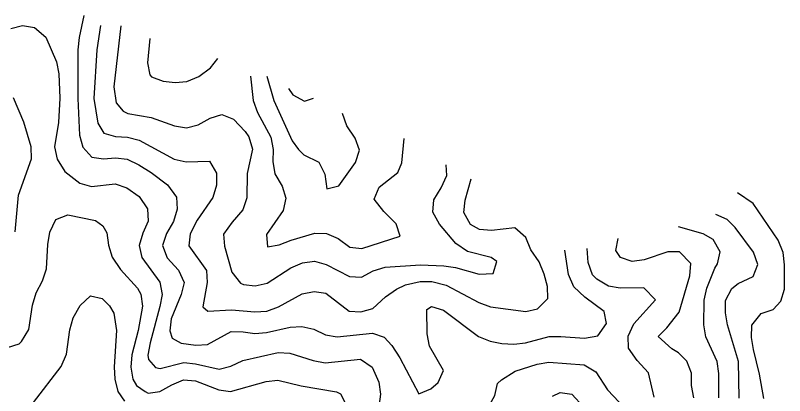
# Model space of a CAD drawing. Header units: metres. Extents: x 697254 to 930473, y 8023396 to 8227001.
# Drawn here: x 739201 to 741141, y 8195739 to 8196699 of the extents above; entities that cross this region are included whole.
import ezdxf

# ---------------------------------------------------------------- set-up
doc = ezdxf.new("R2010")
doc.units = ezdxf.units.M
doc.layers.add('CONTOUR_10M', color=33, linetype='Continuous')
doc.layers.add('CONTOUR_INDEX_50M', color=34, linetype='Continuous')

msp = doc.modelspace()

# ---------------------------------------------------------------- linework, layer by layer
at = {"layer": 'CONTOUR_10M'}
for points, elevation in [([(739373.4, 8196699), (739361.7, 8196642.9), (739358.7, 8196612.2), (739358.9, 8196489.2), (739363.2, 8196396.9), (739371, 8196366.1), (739394.1, 8196341.4), (739423.7, 8196337.1), (739453.4, 8196339.2), (739483.1, 8196335.7), (739512.6, 8196321.8), (739543.8, 8196302.7), (739585.1, 8196271.5), (739607.4, 8196240.5), (739609.5, 8196209.7), (739600, 8196179.1), (739582.4, 8196148.5), (739572.3, 8196117.9), (739584.1, 8196087), (739612.3, 8196055.9), (739626.6, 8196025), (739619.5, 8195994.3), (739594.2, 8195933.1), (739590.6, 8195902.4), (739596.9, 8195884.4), (739619.2, 8195871.3), (739656.1, 8195866.6), (739685.8, 8195868), (739745.6, 8195901), (739775.3, 8195900.6), (739804.9, 8195895.9), (739834.6, 8195898.4), (739894.2, 8195911.9), (739923.9, 8195913.4), (739953.5, 8195906.9), (739983.1, 8195893), (740012.7, 8195887.4), (740101.9, 8195897.3), (740131.5, 8195886.8), (740150.9, 8195865.5), (740171, 8195834.5), (740219, 8195743.5), (740248.8, 8195756.1), (740267.8, 8195772), (740281.3, 8195802.6), (740245.4, 8195864.5), (740239.6, 8195895.3), (740238.7, 8195956.8), (740251.1, 8195964.4), (740280.7, 8195955.3), (740369.1, 8195888.2), (740398.6, 8195876.6), (740428.3, 8195871), (740458, 8195868.8), (740487.7, 8195872.2), (740547.3, 8195888.4), (740577, 8195888.9), (740636.3, 8195884), (740670.1, 8195890.5), (740692.4, 8195921), (740686.2, 8195951.8), (740637.5, 8195987.8), (740609.8, 8196014.2), (740596.5, 8196045.1), (740586.8, 8196106.7)], 1120), ([(739189.7, 8196666.2), (739219.5, 8196673.3), (739249.2, 8196668.4), (739278.3, 8196643.9), (739304.5, 8196582.1), (739311.1, 8196551.2), (739313.5, 8196489.7), (739310.1, 8196428.3), (739300.1, 8196366.9), (739306.7, 8196336), (739325.8, 8196305.1), (739363.6, 8196275.5), (739393.2, 8196266.9), (739452.7, 8196273.4), (739482.3, 8196263.7), (739513.3, 8196241.5), (739534.6, 8196210.5), (739535.8, 8196179.8), (739522.5, 8196149.2), (739513.6, 8196118.5), (739520.5, 8196087.7), (739565.1, 8196025.7), (739571.1, 8195994.9), (739565.8, 8195964.2), (739541.2, 8195872.2), (739535.3, 8195841.5), (739536.9, 8195830.4), (739554.2, 8195810.6), (739566.4, 8195807.4), (739625.9, 8195823.3), (739655.6, 8195819.9), (739714.8, 8195806), (739744.6, 8195813.3), (739774.5, 8195827.8), (739863.8, 8195847.7), (739893.5, 8195846.4), (739952.6, 8195827.6), (739982.3, 8195821.9), (740071.5, 8195831.6), (740101, 8195811), (740117.6, 8195773.6), (740121.9, 8195742.8), (740117.5, 8195712.1)], 1130), ([(739415.8, 8196673.1), (739406.7, 8196611.7), (739399.3, 8196488.8), (739409.5, 8196427.2), (739424.4, 8196401.4), (739454, 8196393), (739483.7, 8196391.5), (739513.3, 8196384.3), (739601.9, 8196335.8), (739631.5, 8196329.1), (739690.9, 8196331), (739708.4, 8196300.9), (739708.1, 8196270.1), (739699.5, 8196239.5), (739659.6, 8196181.8), (739642.2, 8196147.8), (739639, 8196117.1), (739682.9, 8196055.1), (739684.7, 8196024.4), (739674.1, 8195963), (739686.8, 8195952.6), (739746.2, 8195955.5), (739805.5, 8195950.4), (739835.2, 8195952.3), (739865.1, 8195963.3), (739924.8, 8195996.5), (739954.6, 8196002), (739984.2, 8195997.7), (740043.1, 8195952.6), (740072.8, 8195950.5), (740102.6, 8195959.4), (740134.8, 8195988.7), (740162.5, 8196007.9), (740185.3, 8196018.9), (740222.1, 8196027.3), (740251.8, 8196027.5), (740287.7, 8196017.7), (740370, 8195974.4), (740399.6, 8195963.4), (740488.6, 8195951.2), (740518.3, 8195958.5), (740544.5, 8195984.2), (740542.9, 8196014.9), (740535.2, 8196045.8), (740522.1, 8196076.7), (740501.6, 8196107.6), (740488.2, 8196138.5), (740461.2, 8196162.9), (740401.7, 8196156), (740372.1, 8196158.4), (740349.1, 8196170.8), (740332.4, 8196201.8), (740335.9, 8196232.5), (740350.8, 8196286.5)], 1110), ([(739540, 8196641), (739534.1, 8196579.5), (739540.3, 8196548.7), (739544.8, 8196543.5), (739574.3, 8196532.6), (739604, 8196529.7), (739633.7, 8196532.2), (739663.6, 8196544.5), (739693.5, 8196566.5), (739711.6, 8196589.9)], 1090), ([(739794.4, 8196545.9), (739800.5, 8196484.4), (739811.5, 8196453.5), (739845.5, 8196391.6), (739851.1, 8196360.8), (739850.6, 8196330.1), (739855.4, 8196299.3), (739874.1, 8196268.3), (739883.5, 8196237.4), (739876.6, 8196206.8), (739834.1, 8196145.7), (739837, 8196114.4), (739866.8, 8196119.7), (739896.6, 8196131.8), (739956.2, 8196148.9), (739985.9, 8196148.5), (740015.4, 8196135.9), (740044.9, 8196113.6), (740074.6, 8196110.2), (740171.7, 8196142), (740161.9, 8196172.9), (740130.6, 8196204), (740106.4, 8196235), (740118.7, 8196265.6), (740165.8, 8196302.8), (740176.2, 8196326.5), (740181.6, 8196387.9)], 1090), ([(739835.7, 8196545.5), (739852.6, 8196483.8), (739899.4, 8196382.6), (739914.9, 8196360.1), (739928.7, 8196347), (739966.5, 8196328.8), (739982, 8196297.9), (739987.1, 8196261), (740016.9, 8196268.8), (740059, 8196327.8), (740069.3, 8196358.4), (740057.8, 8196389.3), (740037.1, 8196420.3), (740026.5, 8196451.1)], 1080), ([(739890.3, 8196514.1), (739900.6, 8196498.5), (739930.2, 8196482.8), (739952.8, 8196490)], 1070), ([(739201, 8196152.7), (739209.3, 8196244.9), (739242.2, 8196336.7), (739241.2, 8196367.5), (739222.7, 8196429.2), (739196.7, 8196491)], 1130), ([(741088.8, 8195732.1), (741078.1, 8195793.8), (741062.9, 8195855.4), (741057.9, 8195886.2), (741058.6, 8195917), (741082.5, 8195946.5), (741112.3, 8195957), (741132.1, 8195977.7), (741140.8, 8196008.3), (741141.3, 8196069.8), (741137.7, 8196100.6), (741124.9, 8196131.5), (741061.9, 8196224.4), (741022.3, 8196251.4)], 1170), ([(739180.9, 8195860.9), (739210.7, 8195870), (739217, 8195875.8), (739235, 8195906.3), (739244.2, 8195967.7), (739253.5, 8195998.4), (739269.3, 8196028.9), (739279.5, 8196059.6), (739283, 8196121), (739287.8, 8196151.7), (739303.2, 8196183.8), (739333.1, 8196195.9), (739403.3, 8196181.2), (739421.8, 8196167.7), (739431.6, 8196150.2), (739435.7, 8196119.4), (739445.2, 8196088.5), (739466.7, 8196057.5), (739509.2, 8196010.5), (739517.7, 8195995.5), (739521.8, 8195964.7), (739511.2, 8195903.3), (739494.9, 8195842), (739492.1, 8195811.2), (739497.8, 8195780.4), (739506.5, 8195765.1), (739528.7, 8195749.3), (739536, 8195745.5), (739565.7, 8195749.6), (739595.6, 8195766.5), (739625.4, 8195778.8), (739655.1, 8195776.5), (739714.3, 8195754.3), (739743.9, 8195750), (739833.3, 8195774.9), (739863, 8195778), (739922.2, 8195763.7), (740011.2, 8195748.5), (740021.3, 8195743.9), (740037, 8195713)], 1140), ([(741026.9, 8195732.8), (741024.6, 8195825.1), (740997.5, 8195917.6), (740992.1, 8195948.5), (740992.4, 8195979.2), (741007.9, 8196009.8), (741023.9, 8196022.5), (741062.2, 8196039.9), (741073.5, 8196070.6), (741062.5, 8196101.4), (741016.9, 8196163.4), (740996, 8196183.4), (740968, 8196196.4)], 1160), ([(740912.2, 8195734.1), (740906.7, 8195764.9), (740906.7, 8195795.6), (740894.5, 8195826.5), (740873.5, 8195847.3), (740856.5, 8195857.7), (740822.4, 8195888.8), (740844.5, 8195910.3), (740875.7, 8195949.7), (740902.5, 8196041.7), (740904.8, 8196072.4), (740876.3, 8196102.1), (740846.6, 8196102), (740787, 8196081.7), (740757.2, 8196077.5), (740727.7, 8196088), (740715.8, 8196105.3), (740721.1, 8196136)], 1140), ([(740812.5, 8195735.2), (740797.8, 8195796.9), (740769.7, 8195827.9), (740747.4, 8195858.9), (740746.8, 8195889.7), (740761.2, 8195920.3), (740815.4, 8195981.2), (740786.2, 8196011.3), (740726.8, 8196010.6), (740697.2, 8196015.8), (740667.6, 8196032.8), (740656.9, 8196044.4), (740645.9, 8196075.3), (740643.2, 8196110.6)], 1130), ([(740393.8, 8195709.1), (740410.3, 8195739.6), (740417.1, 8195770.3), (740427.3, 8195778.9), (740461.3, 8195800.6), (740516.8, 8195818.7), (740546.6, 8195823.9), (740635.6, 8195817), (740665.1, 8195799.1), (740694.3, 8195754.2), (740723.6, 8195722.5)], 1130), ([(740555.8, 8195738), (740575.4, 8195747.1), (740605, 8195742.7), (740634.4, 8195711.4)], 1140)]:
    msp.add_lwpolyline(points, dxfattribs=dict(at, elevation=elevation))
at = {"layer": 'CONTOUR_INDEX_50M'}
for points, elevation in [([(739467.3, 8196672.5), (739449.4, 8196519), (739455, 8196478.5), (739472.7, 8196457.2), (739484.4, 8196451.7), (739543.6, 8196441.3), (739602.8, 8196420.3), (739632.4, 8196415.5), (739662.2, 8196422.8), (739692.1, 8196439.8), (739721.9, 8196448.6), (739751.5, 8196436.9), (739780.8, 8196406.3), (739790.2, 8196392.2), (739799.1, 8196361.4), (739785.9, 8196300), (739784.8, 8196238.5), (739775.1, 8196207.9), (739747.8, 8196177.4), (739725.9, 8196146.9), (739728.4, 8196116.1), (739747.2, 8196050.7), (739768.9, 8196023.5), (739776.6, 8196019.8), (739806.2, 8196016.3), (739836, 8196023.3), (739895.8, 8196061.7), (739925.7, 8196074.8), (739955.4, 8196079), (739985, 8196070.6), (740044.1, 8196039.6), (740073.8, 8196038.6), (740103.6, 8196054), (740133.4, 8196063.9), (740222.6, 8196069.5), (740282, 8196067), (740311.6, 8196062.7), (740370.8, 8196045.7), (740406.5, 8196047.2), (740415.3, 8196077.8), (740401, 8196088.1), (740341.8, 8196103.1), (740312.3, 8196123.2), (740270.5, 8196171.7), (740254.1, 8196202.6), (740256.5, 8196233.3), (740275.1, 8196263.9), (740289.1, 8196294.5), (740288, 8196321.8)], 1100), ([(740975.6, 8195733.4), (740975.6, 8195794.9), (740971, 8195825.7), (740942.4, 8195887.5), (740937.5, 8195918.3), (740938.8, 8195979.8), (740945.2, 8196010.5), (740964.9, 8196061.1), (740971.9, 8196071.7), (740978.7, 8196102.4), (740961.3, 8196133.3), (740936.2, 8196147.7), (740873.4, 8196165)], 1150), ([(739364.8, 8195966.4), (739390.2, 8195991.3), (739419.8, 8195984.7), (739438.6, 8195965.6), (739449.1, 8195947.6), (739456.2, 8195903.9), (739450.6, 8195811.7), (739451.8, 8195780.9), (739459.8, 8195750.1), (739476.4, 8195725.2)], 1150), ([(739247.1, 8195721.7), (739316.9, 8195813.2), (739330.2, 8195843.8), (739338.9, 8195905.2), (739346.8, 8195935.8), (739364.8, 8195966.4)], 1150)]:
    msp.add_lwpolyline(points, dxfattribs=dict(at, elevation=elevation))

doc.saveas('drawing.dxf')
